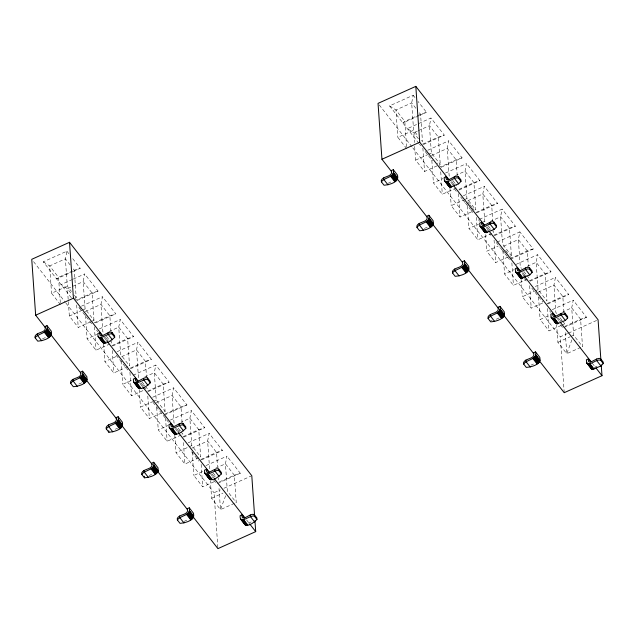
<?xml version="1.0" encoding="UTF-8"?>
<svg xmlns="http://www.w3.org/2000/svg" width="635" height="635" viewBox="0 0 635 635"><rect width="100%" height="100%" fill="white"/><g stroke="black" fill="none" stroke-linecap="round" stroke-linejoin="round"><path stroke-width="0.48" stroke-dasharray="3.17 2.38" d="M71.366 297.791L43.275 261.818L66.889 251.182L65.389 258.842L67.302 286.179L71.453 291.489M73.303 279.075L84.669 273.955L83.169 281.615L85.082 308.951L93.972 320.342L91.353 321.516M81.471 306.181L102.457 296.728L100.957 304.387L102.862 331.724L104.053 333.24M99.251 328.954L120.237 319.508L118.737 327.16L120.65 354.497L129.54 365.887L127.627 338.55L118.737 327.16L108.244 331.883M117.03 351.726L138.017 342.281L136.517 349.933L138.43 377.269L139.613 378.793M133.064 375.293L155.797 365.054L154.305 372.705L156.21 400.05L165.1 411.432L162.481 412.615M152.598 397.28L173.585 387.826L172.085 395.486L173.998 422.823L175.181 424.339M170.378 420.053L191.365 410.599L189.865 418.259L191.778 445.595L200.668 456.978L198.755 429.641L189.865 418.259L181.118 422.196M188.158 442.825L209.145 433.372L207.645 441.031L209.558 468.368L210.749 469.884M205.946 465.598L226.933 456.144L225.433 463.804L227.346 491.141L236.236 502.531L234.323 475.186L225.433 463.804L215.813 468.138M418.862 143.407L389.565 105.878L413.179 95.25L411.678 102.902L413.583 130.246L418.33 136.319M418.457 138.843L413.718 132.771L407.345 128.651L430.959 118.023L429.458 125.682L431.371 153.019L440.261 164.401L424.521 171.49L415.631 160.107L414.671 146.439M427.752 150.249L448.739 140.795L447.238 148.455L449.151 175.792L450.334 177.308M445.532 173.022L466.519 163.568L465.026 171.228L466.931 198.564L475.829 209.955L473.916 182.61L465.026 171.228L455.406 175.562M463.32 195.794L484.307 186.341L482.806 194L484.719 221.337L485.902 222.853M479.354 219.353L502.087 209.121L500.586 216.773L502.499 244.11L511.389 255.5L508.77 256.683M497.134 242.126L519.867 231.894L518.366 239.546L520.279 266.883L521.47 268.407M515.787 264.509L537.654 254.667L536.154 262.318L538.067 289.663L546.957 301.046L545.044 273.709L536.154 262.318L526.534 266.652M535.321 286.496L555.434 277.439L553.934 285.091L555.847 312.436L557.03 313.952M552.228 309.666L573.214 300.212L571.714 307.872L573.627 335.209L582.517 346.591L580.604 319.254L571.714 307.872L562.975 311.809M225.631 495.76L220.496 509.619L211.606 498.229L210.376 480.655M571.913 339.828L566.777 353.679L557.887 342.297L556.657 324.723M42.442 338.899L46.593 337.018M387.898 183.34L392.049 181.459M78.835 384.072L82.161 382.564M424.291 228.513L428.442 226.631M115.229 429.244L117.721 428.117M149.138 475.544L151.63 474.416M496.252 319.23L499.578 317.73M183.872 521.47L188.023 519.589M530.987 365.157L533.479 364.03M72.533 271.018L58.539 277.312L56.618 278.892L72.358 271.804M73.231 271.415L80.224 268.264L72.342 258.167M418.64 115.872L402.9 122.96L404.828 121.38L420.568 114.292L426.514 112.332L418.028 101.457M419.513 115.483L426.514 112.332M72.43 279.471L61.063 284.591L67.429 288.703L72.176 294.775M60.452 304.649L51.562 293.267L67.302 286.179M406.741 148.717L397.843 137.335L413.583 130.246M417.219 131.191L413.718 132.771L414.401 142.534M418.092 130.794L429.458 125.682L438.348 137.065L440.261 164.401M74.446 298.355L76.192 297.569L74.279 270.224L72.501 267.946M422.608 144.153L438.348 137.065L444.294 135.104L430.959 118.023M77.018 300.49L98.012 291.036L84.669 273.955M423.307 144.55L444.294 135.104M90.48 321.913L78.232 327.43L69.342 316.039L81.582 310.531M82.463 310.134L85.082 308.951M415.631 160.107L427.871 154.591M428.744 154.202L431.371 153.019M85.217 311.475L100.957 304.387L109.847 315.778L110.934 331.399M431.498 155.543L447.238 148.455L456.128 159.837L457.224 175.458M94.107 322.866L109.847 315.778L115.792 313.809L102.457 296.728M95.679 322.866L115.792 313.809M441.087 167.33L462.074 157.877L448.739 140.795M110.006 343.9L96.02 350.202L87.122 338.812L96.742 334.478M456.295 187.968L442.301 194.262L433.411 182.88L443.032 178.546M111.887 345.638L127.627 338.55L133.572 336.582L120.237 319.508M459.049 189.309L473.916 182.61L479.862 180.65L466.519 163.568M112.585 346.035L133.572 336.582M458.875 190.103L479.862 180.65M127.794 366.673L113.8 372.975L104.91 361.585L116.276 356.465M471.456 211.923L460.081 217.043L451.191 205.653L463.439 200.136M464.312 199.747L466.931 198.564M121.65 356.632L136.517 349.933L145.407 361.323L146.502 376.944M467.939 200.692L482.806 194L491.696 205.391L492.792 221.012M130.54 368.014L145.407 361.323L151.352 359.362L138.017 342.281M475.956 212.471L491.696 205.391L497.642 203.422L484.307 186.341M130.365 368.808L151.352 359.362M476.655 212.876L497.642 203.422M142.946 390.628L131.58 395.748L122.69 384.358L132.31 380.032M491.855 233.513L477.869 239.816L468.979 228.425L478.592 224.091M482.965 222.123L484.719 221.337M144.685 377.039L154.305 372.705L163.195 384.096L165.1 411.432M490.093 221.496L500.586 216.773L509.476 228.163L511.389 255.5M147.455 391.184L163.195 384.096L169.14 382.135L155.797 365.054M493.736 235.252L509.476 228.163L515.422 226.195L502.087 209.121M148.153 391.581L169.14 382.135M494.435 235.648L515.422 226.195M161.607 413.012L149.36 418.521L140.47 407.138L152.718 401.622M153.591 401.225L156.21 400.05M507.889 257.072L495.649 262.588L486.759 251.198L498.126 246.078M156.345 402.566L172.085 395.486L180.975 406.868L182.07 422.489M503.507 246.245L518.366 239.546L527.264 250.936L528.352 266.557M165.235 413.956L180.975 406.868L186.92 404.908L173.585 387.826M164.187 415.147L186.92 404.908M510.469 259.207L533.209 248.976L519.867 231.894M181.134 434.999L167.148 441.293L158.258 429.911L167.87 425.577M527.423 279.059L513.429 285.361L504.539 273.971L514.159 269.645M183.015 436.729L198.755 429.641L204.7 427.68L191.365 410.599M529.304 280.797L545.044 273.709L550.989 271.748L537.654 254.667M183.713 437.134L204.7 427.68M530.003 281.194L550.989 271.748M198.922 457.772L184.928 464.066L176.038 452.684L188.277 447.167M189.151 446.778L191.778 445.595M542.584 303.014L531.217 308.134L522.327 296.751L534.567 291.235M535.44 290.838L538.067 289.663M191.905 448.119L207.645 441.031L216.543 452.414L217.567 467.058M538.194 292.179L553.934 285.091L562.824 296.481L563.92 312.102M200.803 459.502L216.543 452.414L222.488 450.453L209.145 433.372M547.084 303.57L562.824 296.481L568.769 294.521L555.434 277.439M201.501 459.907L222.488 450.453M547.783 303.967L568.769 294.521M214.082 481.727L202.708 486.847L193.818 475.456L203.438 471.122M561.237 325.398L548.997 330.906L540.107 319.524L548.854 315.587M562.118 325.001L564.737 323.818L564.602 321.866M219.456 481.886L234.323 475.186L240.268 473.226L226.933 456.144M564.864 326.342L580.604 319.254L586.557 317.294L573.214 300.212M217.535 483.465L240.268 473.226M563.817 327.533L586.557 317.294M217.861 547.656L214.019 492.744L220.313 489.91M223.917 488.283L250.896 476.139M564.213 392.7L560.308 336.804L567.5 333.565M568.404 333.161L597.186 320.199M211.606 498.229L222.972 493.109M557.887 342.297L570.127 336.78M571.008 336.391L573.627 335.209M234.482 503.317L220.496 509.619L218.853 486.18M580.771 347.385L566.777 353.679L565.206 331.224M452.747 184.904L455.239 183.793M105.632 341.209L109.784 339.352M487.482 230.822L492.466 228.592M142.026 386.39L146.185 384.524M523.049 276.368L528.034 274.137M177.594 431.935L180.919 430.451M559.443 321.548L561.935 320.429M212.328 477.853L216.479 475.996M594.177 367.467L598.329 365.609M248.722 523.026L251.214 521.914M74.279 270.224L80.224 268.264M462.074 157.877L456.128 159.837L440.388 166.926L437.428 163.131M98.012 291.036L92.059 292.997L76.319 300.085L74.541 297.807M533.209 248.976L527.264 250.936L511.524 258.024L509.746 255.746M490.617 320.342L492.204 320.199M389.565 105.878L395.938 109.99L404.828 121.38L406.598 146.764M43.275 261.818L49.649 265.93L58.539 277.312L60.317 302.697M78.843 307.364L80.439 308.388M413.179 95.25L414.996 97.576M415.822 108.22L411.678 102.902L395.938 109.99L397.843 137.335M419.378 112.776L420.568 114.292L422.481 141.629L420.703 139.351M452.707 180.348L456.859 185.658M488.275 225.893L492.419 231.203M523.835 271.439L526.209 274.479M526.804 275.233L529.169 278.273M559.999 317.746L561.777 320.024M562.364 320.786L564.737 323.818M451.652 181.348L454.025 184.388M467.654 201.851L469.44 204.121M470.027 204.883L471.805 207.161M472.4 207.923L474.178 210.201M487.22 226.901L489.593 229.933M505.595 250.428L509.151 254.984M522.78 272.447L525.153 275.479M558.348 317.992L560.721 321.032M450.81 182.07L453.247 185.198M486.164 227.354L488.609 230.481M522.137 273.415L523.962 275.757M556.879 317.913L559.927 321.818M592.241 363.196L595.289 367.101M419.473 144.185L420.688 145.732M425.132 151.432L432.403 160.742M454.43 188.952L456.247 191.286M460.692 196.977L462.51 199.303M463.121 200.081L464.939 202.414M465.542 203.184L470.392 209.399M471.003 210.177L472.821 212.503M478.48 219.75L479.687 221.305M489.387 233.728L490.601 235.275M496.26 242.522L499.896 247.182M500.412 247.84L502.325 250.285M502.777 250.873L504.555 253.151M505.15 253.913L506.928 256.191M507.524 256.945L510.484 260.739M524.343 278.495L527.375 282.377M531.82 288.068L542.734 302.046M549.608 310.84L550.815 312.396M560.514 324.818L562.943 327.922M379.254 104.942L412.171 147.098M412.782 147.876L560.308 336.804M66.889 251.182L69.31 254.286M70.128 264.914L65.389 258.842L49.649 265.93L51.562 293.267M74.414 295.291L76.192 297.569M106.426 336.28L110.569 341.59M141.986 381.825L145.542 386.382M146.137 387.144L147.32 388.66M178.141 428.133L180.515 431.173M181.11 431.927L182.888 434.205L182.753 432.252M213.114 472.924L215.487 475.956M105.37 337.288L107.736 340.32M140.93 382.834L143.304 385.866M143.899 386.628L145.677 388.906M176.498 428.379L178.864 431.419M212.058 473.924L214.432 476.964M103.918 337.225L106.355 340.352M139.883 383.286L142.319 386.413M175.236 428.569L177.673 431.689M210.598 473.853L213.646 477.758M246.563 519.914L248.999 523.034M79.446 308.142L92.178 324.445M96.623 330.137L97.838 331.692M116.229 355.243L125.928 367.665M126.532 368.435L127.746 369.991M152.94 402.257L168.966 422.783M191.603 451.771L198.874 461.089M213.622 479.981L216.654 483.862M33.576 261.652L65.278 302.252M65.889 303.03L214.019 492.744M547.426 308.451L548.997 330.906M538.536 297.061L540.107 319.524M529.646 285.679L531.217 308.134M521.097 279.17L522.327 296.751M511.866 262.906L513.429 285.361M502.904 250.539L504.539 273.971M493.474 230.775L493.609 232.727M494.078 240.133L495.649 262.588M485.6 234.601L486.759 251.198M476.298 217.36L477.869 239.816M467.408 205.97L468.979 228.425M458.446 193.604L460.081 217.043M449.969 188.079L451.191 205.653M440.73 171.807L442.301 194.262M431.84 160.425L433.411 182.88M422.878 148.058L424.521 171.49M218.313 477.806L218.448 479.758M201.144 464.383L202.708 486.847M192.183 452.025L193.818 475.456M183.428 442.587L184.928 464.066M174.808 435.11L176.038 452.684M165.505 417.862L167.148 441.293M156.686 407.456L158.258 429.911M147.796 396.065L149.36 418.521M139.24 389.557L140.47 407.138M129.945 372.316L131.58 395.748M121.055 360.926L122.69 384.358M111.617 341.162L111.76 343.114M112.228 350.52L113.8 372.975M103.68 344.011L104.91 361.585M93.972 320.342L92.059 292.997L83.169 281.615L67.429 288.703L69.342 316.039M94.377 326.771L96.02 350.202M85.487 315.381L87.122 338.812M76.66 304.967L78.232 327.43"/><path stroke-width="0.95" d="M35.131 337.812C37.997 333.121 49.22 333.454 46.998 325.644L45.029 326.525C47.18 333.177 36.965 331.534 35.02 336.288L35.131 337.812L37.743 341.154C42.807 340.757 53.126 338.439 51.268 331.105L46.998 325.644M70.691 383.357C73.557 378.666 84.788 379 82.566 371.189L80.597 372.078C82.748 378.73 72.525 377.079 70.588 381.841L70.691 383.357L73.303 386.699C78.375 386.31 88.694 383.984 86.828 376.65L82.566 371.189M106.259 428.903C109.125 424.212 120.348 424.545 118.126 416.735L116.165 417.624C118.316 424.275 108.093 422.624 106.156 427.387L106.259 428.903L108.871 432.244C113.935 431.856 124.254 429.538 122.396 422.204L118.126 416.735M141.827 474.456C144.685 469.765 155.916 470.098 153.694 462.28L151.725 463.169C153.876 469.821 143.653 468.178 141.716 472.932L141.827 474.456L144.431 477.798C149.503 477.401 159.822 475.083 157.964 467.749L153.694 462.28M177.387 520.001C180.253 515.31 191.484 515.644 189.262 507.833L187.293 508.714C189.444 515.366 179.221 513.723 177.284 518.485L177.387 520.001L179.999 523.343C185.071 522.946 195.389 520.629 193.524 513.294L189.262 507.833M381.413 181.88C384.278 177.181 395.51 177.522 393.287 169.704L391.319 170.593C393.47 177.244 383.246 175.601 381.31 180.356L381.413 181.88L384.024 185.222C389.096 184.825 399.415 182.507 397.55 175.173L393.287 169.704M416.981 227.425C419.846 222.734 431.07 223.068 428.847 215.257L426.887 216.138C429.038 222.79 418.814 221.147 416.877 225.901L416.981 227.425L419.592 230.767C424.664 230.37 434.983 228.052 433.118 220.718L428.847 215.257M452.549 272.971C455.414 268.28 466.638 268.613 464.415 260.802L462.447 261.683C464.598 268.343 454.374 266.692 452.438 271.455L452.549 272.971L455.152 276.312C460.224 275.923 470.543 273.598 468.686 266.263L464.415 260.802M488.109 318.516C490.974 313.825 502.206 314.158 499.983 306.348L498.015 307.237C500.166 313.888 489.942 312.237 488.005 317L488.109 318.516L490.72 321.858C495.792 321.469 506.111 319.151 504.246 311.817L499.983 306.348M523.677 364.069C526.542 359.378 537.766 359.712 535.543 351.893L533.575 352.782C535.726 359.434 525.51 357.791 523.565 362.545L523.677 364.069L526.288 367.411C531.352 367.014 541.671 364.696 539.813 357.362L535.543 351.893M102.33 341.828C105.585 345.646 112.212 339.709 114.705 337.272L114.602 335.756L111.99 332.415C108.109 330.208 98.941 341.035 99.806 332.645L97.838 333.534C97.322 342.94 107.942 332.478 112.093 333.931L114.705 337.272M137.898 387.374C141.145 391.2 147.78 385.255 150.273 382.826L150.162 381.302L147.55 377.96C143.669 375.761 134.501 386.58 135.366 378.19L133.398 379.079C132.882 388.485 143.51 378.023 147.661 379.484L150.273 382.826M173.466 432.927C176.713 436.745 183.34 430.8 185.833 428.371L185.73 426.855L183.118 423.513C179.237 421.307 170.069 432.125 170.934 423.736L168.966 424.625C168.45 434.03 179.07 423.569 183.221 425.029L185.833 428.371M458.668 183.817L460.994 181.34L460.883 179.824L458.279 176.482C454.39 174.276 445.222 185.102 446.087 176.713L444.119 177.594L444.468 180.737L448.905 186.476L450.501 187.119L458.668 183.817L454.406 178.356L454.295 176.84M209.026 478.472C212.273 482.29 218.908 476.353 221.401 473.916L221.29 472.4L218.686 469.059C214.805 466.852 205.629 477.679 206.502 469.289L204.534 470.17C204.01 479.576 214.638 469.114 218.789 470.575L221.401 473.916M494.236 229.37L496.554 226.885L496.451 225.369L493.839 222.028C489.958 219.821 480.79 230.648 481.655 222.258L479.687 223.139L480.028 226.29L484.473 232.021L486.069 232.672L494.236 229.37L489.966 223.901L489.863 222.385M244.594 524.018C247.84 527.836 254.476 521.899 256.961 519.462L256.858 517.946L254.246 514.604C250.365 512.397 241.197 523.224 242.062 514.834L240.094 515.723C239.578 525.129 250.198 514.667 254.357 516.12L256.961 519.462M529.804 274.915L532.122 272.439L532.011 270.915L529.407 267.573C525.526 265.374 516.35 276.193 517.223 267.803L515.255 268.692L515.596 271.836L520.033 277.574L521.629 278.217L529.804 274.915L525.534 269.446L525.431 267.93M565.364 320.461L567.682 317.984L567.579 316.468L564.967 313.126C561.086 310.92 551.918 321.739 552.783 313.349L550.815 314.238L551.164 317.381L555.601 323.12L557.197 323.763L565.364 320.461L561.102 315L560.991 313.476M600.932 366.014L603.25 363.53L603.147 362.013L600.535 358.672C596.654 356.465 587.486 367.292 588.351 358.902L586.383 359.783L586.724 362.926L591.169 368.665L592.757 369.308L600.932 366.014L596.662 360.545L596.559 359.029M254.603 515.938L251.793 475.734L69.525 242.3L31.75 259.31L35.655 315.206L45.41 327.692M600.893 359.997L598.083 319.794L415.814 86.368L378.039 103.378L381.945 159.266L391.7 171.76M35.655 315.206L73.438 298.196L69.525 242.3M381.945 159.266L419.719 142.256L415.814 86.368M254.952 520.835L255.707 531.622L217.924 548.632L193.54 517.406M601.234 364.903L601.988 375.69L564.213 392.7L539.218 360.688M444.643 181.015C449.064 183.634 453.485 176.554 458.383 177.998L460.994 181.34M480.203 226.56C484.632 229.179 489.053 222.099 493.943 223.544L496.554 226.885M515.771 272.105C520.192 274.725 524.621 267.645 529.511 269.097L532.122 272.439M551.331 317.651C555.76 320.278 560.181 313.19 565.079 314.642L567.682 317.984M586.899 363.204C591.328 365.823 595.749 358.743 600.639 360.188L603.25 363.53M419.719 142.256L448.985 179.729M453.858 185.976L484.338 225.012M489.212 231.259L520.303 271.074M524.573 276.542L555.665 316.357M560.538 322.604L591.018 361.632M595.892 367.879L601.988 375.69M446.087 176.713L448.532 179.832M481.655 222.258L484.092 225.377M517.223 267.803L519.66 270.931M552.783 313.349L555.22 316.476M588.351 358.902L590.788 362.021M447.564 181.412L451.834 186.873M483.132 226.957L487.402 232.426M518.692 272.502L522.962 277.971M554.26 318.056L558.53 323.517M589.828 363.601L594.09 369.062M447.103 181.546L451.374 187.007M482.671 227.092L486.942 232.561M518.239 272.637L522.502 278.106M553.799 318.191L558.07 323.652M589.367 363.736L593.63 369.197M446.659 181.626L450.929 187.095M482.227 227.171L486.489 232.64M517.787 272.725L522.057 278.186M553.355 318.27L557.625 323.739M588.915 363.815L593.185 369.284M446.23 181.658L450.501 187.119M481.798 227.203L486.069 232.672M517.366 272.748L521.629 278.217M552.926 318.302L557.197 323.763M588.494 363.847L592.757 369.308M445.833 181.634L450.104 187.095M481.401 227.179L485.664 232.648M516.961 272.725L521.232 278.193M552.529 318.27L556.8 323.739M588.089 363.823L592.36 369.284M445.468 181.554L449.739 187.015M481.036 227.1L485.299 232.569M516.596 272.645L520.867 278.114M552.164 318.198L556.435 323.659M587.732 363.744L591.995 369.205M444.349 180.427L449.413 186.888M479.917 225.981L484.981 232.434M515.485 271.526L520.541 277.979M551.045 317.071L556.109 323.533M586.613 362.617L591.669 369.078M393.454 172.569L397.724 178.03M429.022 218.115L433.284 223.583M464.582 263.66L468.852 269.129M500.15 309.213L504.42 314.674M535.71 354.759L539.98 360.22M393.39 172.958L397.653 178.427M428.95 218.503L433.221 223.972M464.518 264.057L468.789 269.518M500.086 309.602L504.349 315.071M535.646 355.148L539.917 360.616M393.263 173.363L397.534 178.832M428.831 218.908L433.094 224.377M464.391 264.462L468.662 269.923M499.959 310.007L504.222 315.476M535.519 355.552L539.79 361.021M397.185 178.784L427.053 217.043M432.538 224.068L462.415 262.318M468.511 270.129L498.38 308.38M503.865 315.412L533.733 353.663M393.081 173.776L397.351 179.245M428.649 219.329L432.911 224.79M464.209 264.874L468.479 270.335M499.777 310.42L504.039 315.889M535.337 355.965L539.607 361.434M392.843 174.188L397.113 179.657M428.411 219.742L432.673 225.203M463.971 265.287L468.241 270.748M499.539 310.832L503.809 316.301M535.107 356.378L539.369 361.847M392.557 174.601L396.827 180.062M428.125 220.147L432.387 225.608M463.685 265.692L467.955 271.161M499.253 311.237L503.523 316.706M534.813 356.791L539.083 362.252M392.224 174.99L396.494 180.459M427.792 220.535L432.062 226.004M463.352 266.089L467.622 271.55M498.919 311.634L503.19 317.095M534.487 357.18L538.75 362.648M391.858 175.363L396.121 180.824M427.418 220.909L431.689 226.377M462.986 266.454L467.249 271.923M498.546 312.007L502.817 317.468M534.114 357.553L538.385 363.022M391.454 175.704L395.716 181.173M427.014 221.258L431.284 226.719M462.582 266.803L466.844 272.264M498.142 312.349L502.412 317.817M533.71 357.894L537.98 363.363M391.017 176.022L395.287 181.483M426.585 221.567L430.855 227.036M462.153 267.113L466.415 272.582M497.713 312.666L501.983 318.127M533.281 358.211L537.543 363.672M390.573 176.292L394.835 181.761M426.133 221.845L430.403 227.306M461.701 267.391L465.971 272.852M497.261 312.936L501.531 318.405M532.828 358.481L537.099 363.95M388.001 184.864L383.738 179.395L383.627 177.879M423.569 230.41L419.298 224.941L419.195 223.425M459.129 275.955L454.866 270.494L454.755 268.97M494.697 321.508L490.426 316.039L490.323 314.523M530.265 367.054L525.994 361.585L525.891 360.069M112.387 339.757L108.117 334.288L108.014 332.772M147.947 385.302L143.685 379.833L143.573 378.317M183.515 430.847L179.245 425.386L179.141 423.862M219.083 476.401L214.813 470.932L214.709 469.416M254.643 521.946L250.38 516.477L250.269 514.961M73.438 298.196L102.695 335.669M106.966 341.13L138.049 380.944M142.931 387.191L173.411 426.228M178.284 432.475L209.375 472.289M214.249 478.536L244.729 517.573M249.611 523.819L255.707 531.622M99.806 332.645L102.243 335.764M135.366 378.19L137.811 381.317M170.934 423.736L173.371 426.863M206.502 469.289L208.939 472.408M242.062 514.834L244.499 517.954M101.282 337.344L105.545 342.813M136.843 382.889L141.113 388.358M172.41 428.442L176.673 433.903M207.97 473.988L212.241 479.449M243.538 519.533L247.809 525.002M100.822 337.479L105.085 342.948M136.382 383.024L140.652 388.493M171.95 428.577L176.22 434.038M207.518 474.123L211.78 479.584M243.078 519.668L247.348 525.137M100.37 337.566L104.64 343.027M135.938 383.111L140.208 388.572M171.506 428.657L175.768 434.126M207.066 474.202L211.336 479.671M242.633 519.755L246.904 525.216M99.949 337.59L104.211 343.059M135.509 383.135L139.779 388.604M171.077 428.689L175.347 434.149M206.645 474.234L210.907 479.703M242.205 519.779L246.475 525.248M99.544 337.566L103.815 343.035M135.112 383.111L139.382 388.58M170.68 428.657L174.942 434.126M206.24 474.21L210.51 479.671M241.808 519.755L246.078 525.224M99.187 337.487L103.449 342.956M134.747 383.032L139.017 388.501M170.315 428.585L174.577 434.046M205.875 474.131L210.145 479.592M241.443 519.676L245.713 525.145M98.068 336.367L103.124 342.821M133.628 381.913L138.692 388.366M169.196 427.458L174.26 433.919M204.764 473.004L209.82 479.465M240.324 518.557L245.388 525.01M98.179 336.677L102.846 342.638M133.747 382.222L138.414 388.183M169.307 427.768L173.974 433.737M204.875 473.313L209.542 479.282M240.443 518.866L245.11 524.827M47.165 328.501L51.435 333.97M82.733 374.047L87.003 379.516M118.3 419.6L122.563 425.061M153.861 465.145L158.131 470.606M189.428 510.691L193.699 516.16M47.101 328.89L51.371 334.359M82.669 374.444L86.931 379.905M118.229 419.989L122.499 425.458M153.797 465.534L158.067 471.003M189.365 511.08L193.627 516.549M46.974 329.303L51.245 334.764M82.542 374.848L86.812 380.309M118.11 420.394L122.372 425.863M153.67 465.939L157.94 471.408M189.238 511.492L193.5 516.953M50.895 334.724L80.772 372.975M86.257 380L116.737 419.036M122.222 426.061L152.09 464.32M157.575 471.345L187.444 509.595M46.792 329.716L51.062 335.177M82.359 375.261L86.63 380.722M117.927 420.807L122.19 426.275M153.487 466.352L157.758 471.821M189.055 511.905L193.318 517.366M46.561 330.129L50.824 335.59M82.121 375.674L86.392 381.135M117.689 421.219L121.952 426.688M153.249 466.765L157.52 472.234M188.817 512.318L193.088 517.779M46.268 330.533L50.538 335.994M81.836 376.079L86.106 381.548M117.404 421.624L121.666 427.093M152.964 467.177L157.234 472.638M188.531 512.723L192.802 518.184M45.942 330.922L50.205 336.391M81.502 376.476L85.773 381.937M117.07 422.021L121.341 427.482M152.63 467.566L156.901 473.035M188.198 513.112L192.468 518.581M45.569 331.295L49.84 336.764M81.129 376.841L85.4 382.31M116.697 422.394L120.968 427.855M152.265 467.939L156.527 473.408M187.825 513.485L192.095 518.954M45.164 331.645L49.435 337.106M80.732 377.19L84.995 382.659M116.292 422.735L120.563 428.204M151.86 468.281L156.123 473.75M187.42 513.834L191.691 519.295M44.736 331.954L48.998 337.423M80.296 377.5L84.566 382.969M115.864 423.053L120.134 428.514M151.424 468.598L155.694 474.059M186.992 514.144L191.262 519.613M44.283 332.232L48.554 337.693M79.851 377.777L84.114 383.238M115.411 423.323L119.682 428.792M150.979 468.868L155.25 474.337M186.539 514.421L190.81 519.882M41.719 340.797L37.449 335.328L37.346 333.812M77.279 386.342L73.017 380.881L72.906 379.357M112.847 431.895L108.577 426.426L108.474 424.91M148.407 477.441L144.145 471.972L144.034 470.456M183.975 522.986L179.705 517.517L179.602 516.001M591.169 368.665L590.875 368.086M555.601 323.12L555.315 322.54M484.473 232.021L484.188 231.442M448.905 186.476L448.62 185.896M600.535 358.672L600.639 360.188M564.967 313.126L565.079 314.642M529.407 267.573L529.511 269.097M493.839 222.028L493.943 223.544M458.279 176.482L458.383 177.998M254.246 514.604L254.357 516.12M218.686 469.059L218.789 470.575M183.118 423.513L183.221 425.029M147.55 377.96L147.661 379.484M144.328 476.274L144.431 477.798M111.99 332.415L112.093 333.931M108.76 430.728L108.871 432.244"/></g></svg>
